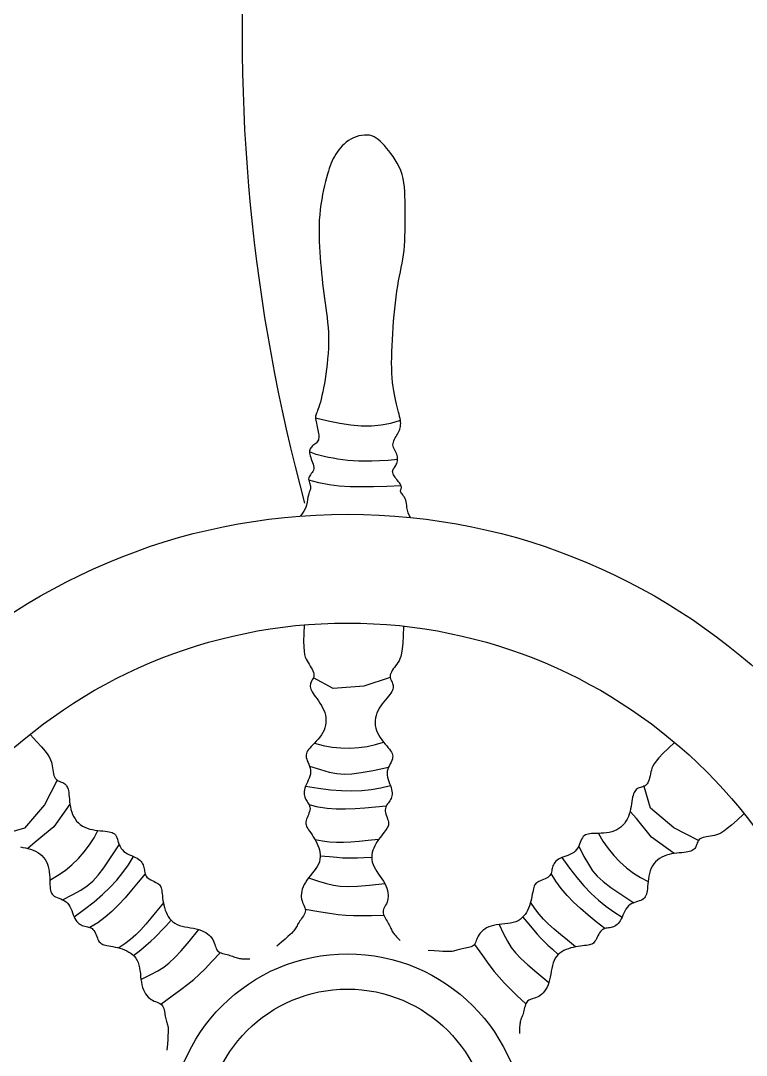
# Model space of a CAD drawing. Header units: inches. Extents: x 7.5 to 50, y 15.4 to 40.2.
# Drawn here: x 9.3074 to 9.3796, y 21.7646 to 21.8676 of the extents above; entities that cross this region are included whole.
import ezdxf

# ---------------------------------------------------------------- set-up
doc = ezdxf.new("R2010")
doc.units = ezdxf.units.IN
doc.header["$MEASUREMENT"] = 0
doc.layers.add('02', color=2, linetype='Continuous')

msp = doc.modelspace()

# ---------------------------------------------------------------- linework, layer by layer
at = {"layer": '02'}
for points in [[(9.346232472727998, 21.8181627391106), (9.346122547094701, 21.8183401115322), (9.345986029640763, 21.81863799358795), (9.345903726802199, 21.81890418323125), (9.345859882929354, 21.81914228785278), (9.34583874213974, 21.81935591484322), (9.345824548783703, 21.81954867162236), (9.345801546745925, 21.81972416556633), (9.345757595770984, 21.81988548294718), (9.345695015317752, 21.82003362541688), (9.345619740472166, 21.82016907347967), (9.345537706087335, 21.8202923076398), (9.345454847249194, 21.82040380841605), (9.34537709881085, 21.82050405631268), (9.345310395625411, 21.82059353183391), (9.345260673011644, 21.82067271549855), (9.345232171514063, 21.82074230297545), (9.34522235677111, 21.82080385053374), (9.345227000345467, 21.82085912965082), (9.345241874032645, 21.82090991176043), (9.345262749162494, 21.82095796831087), (9.345285397530525, 21.82100507076499), (9.345305590466587, 21.82105299055653), (9.345319099766193, 21.82110349914834), (9.345322401770382, 21.82115816370894), (9.345314791700794, 21.82121773422947), (9.345296270255922, 21.82128275640677), (9.345266837202935, 21.8213537760104), (9.345226493240325, 21.8214313387081), (9.345175238600923, 21.82151599022578), (9.34511307351756, 21.82160827628937), (9.345039997990234, 21.82170874261025), (9.344956762664943, 21.82181745777158), (9.344867118443354, 21.82193258188742), (9.34477556617464, 21.8220517979145), (9.344686607173635, 21.82217278882414), (9.344604742056681, 21.82229323760217), (9.344534472138612, 21.82241082720535), (9.3444802982686, 21.82252324060497), (9.344446721528648, 21.82262816077233), (9.344436856261446, 21.82272406583903), (9.34444827031809, 21.82281261444692), (9.344477144810362, 21.82289626041271), (9.344519661082877, 21.8229774575531), (9.344572000247418, 21.82305865967025), (9.344630343648596, 21.8231423205663), (9.344690872398196, 21.82323089404341), (9.344749767608, 21.82332683393285), (9.344803574071257, 21.82343195752143), (9.344850290608584, 21.82354553619476), (9.344888279256402, 21.82366620482313), (9.344915902051135, 21.82379259824771), (9.344931521262033, 21.82392335138244), (9.34493349892552, 21.82405709906849), (9.344920197310849, 21.82419247620525), (9.34488997845444, 21.82432811761934), (9.34484243280719, 21.82446293169884), (9.344782062149598, 21.82459692071385), (9.344714596909462, 21.82473036042317), (9.344645767281754, 21.82486352655648), (9.344581303461446, 21.82499669490168), (9.344526935410677, 21.82513014120301), (9.34448839355725, 21.82526414120472), (9.344471408096133, 21.8253989706656), (9.344480026322408, 21.82553476809077), (9.344511564862906, 21.82567112279609), (9.344561658143057, 21.82580748687284), (9.344625939656972, 21.82594331241231), (9.34470004359725, 21.82607805147669), (9.344779603923662, 21.82621115615726), (9.344860254595979, 21.82634207850166), (9.34493762957397, 21.82647027061572), (9.345007999842046, 21.82659554869421), (9.34507018331903, 21.82671918549128), (9.345123635414048, 21.82684281789367), (9.34516781107056, 21.82696808275902), (9.345202165232031, 21.82709661697405), (9.345226153540416, 21.82723005742552), (9.345239230706348, 21.82737004097104), (9.345240851673289, 21.82751820452646), (9.345230722143306, 21.82767611686101), (9.345209547360419, 21.8278450744048), (9.345178282861589, 21.82802630552866), (9.345137884416609, 21.82822103855975), (9.34508930756244, 21.8284305018689), (9.345033508301704, 21.82865592378327), (9.344971441705702, 21.82889853267367), (9.344904063777058, 21.82915955688183), (9.344832534478037, 21.82944020212123), (9.344758832869111, 21.82974158356334), (9.344685142436056, 21.83006479376596), (9.344613646431817, 21.83041092527234), (9.344546528342171, 21.83078107062571), (9.344485971652894, 21.83117632235477), (9.344434159616931, 21.83159777301731), (9.344393275720059, 21.83204651517114), (9.344364980277597, 21.83252307261242), (9.344348840457378, 21.83302569429467), (9.34434389955829, 21.8335520604243), (9.344349202043368, 21.83409985120776), (9.3443637912115, 21.83466674685148), (9.34438671106006, 21.83525042759099), (9.344417005586429, 21.83584857363272), (9.34445371832232, 21.83645886516857), (9.34449605205561, 21.83707841405081), (9.344543845201834, 21.83770205861325), (9.34459709450136, 21.83832406877733), (9.344655797393052, 21.8389387144936), (9.344719950617282, 21.83954026574171), (9.344789551612912, 21.840122992414), (9.344864597585975, 21.84068116450468), (9.34494508527684, 21.84120905194974), (9.345030603739424, 21.84170306186676), (9.345119109186335, 21.84216815020151), (9.345208149212404, 21.84261141005224), (9.345295271878122, 21.84303993451719), (9.34537802477832, 21.84346081670916), (9.34545395620632, 21.84388114974096), (9.345520613524123, 21.84430802672538), (9.345575544792219, 21.84474854076067), (9.34561704336199, 21.84520798058035), (9.345646384912534, 21.8456844173135), (9.345665590413837, 21.84617411770993), (9.345676680603056, 21.84667334853399), (9.345681677148669, 21.84717837652094), (9.34568260032217, 21.84768546842057), (9.345681471792041, 21.8481908909827), (9.345680312295435, 21.84869091097168), (9.345680101118042, 21.84918228296116), (9.345677648712872, 21.84966371296574), (9.34566872384864, 21.85013439483843), (9.345649095294057, 21.85059352240311), (9.345614532050668, 21.85104028952734), (9.345560802188693, 21.85147389003502), (9.345483675175338, 21.85189351777914), (9.345378919313653, 21.85229836661271), (9.345243849134995, 21.85268767650374), (9.345081961988463, 21.85306087208406), (9.344898301218628, 21.85341742405686), (9.344697910402893, 21.85375680318354), (9.344485831954508, 21.85407848019637), (9.344267109916537, 21.85438192582766), (9.34404678693506, 21.85466661082425), (9.34382990658748, 21.85493200593297), (9.343620168319895, 21.8551773916926), (9.343415898312806, 21.85540128788231), (9.343214078848241, 21.8556020240732), (9.34301169267389, 21.85577792985092), (9.34280572183895, 21.85592733480113), (9.342593149091108, 21.85604856850947), (9.342370956712394, 21.8561399605616), (9.342136127450495, 21.85619984054316), (9.34188683381769, 21.8562271712373), (9.341626010877071, 21.85622344836262), (9.341357782990663, 21.85619080082066), (9.341086275684638, 21.85613135755663), (9.340815613786681, 21.85604724748661), (9.340549922124474, 21.8559405995267), (9.340293325991361, 21.85581354259299), (9.340049949982195, 21.85566820563069), (9.33982309819664, 21.85550669930777), (9.339612787631332, 21.85533106144536), (9.339418215020551, 21.85514331161645), (9.339238575934424, 21.8549454694377), (9.339073066641568, 21.85473955446756), (9.338920883643432, 21.85452758629359), (9.338781222742973, 21.85431158450334), (9.33865327997598, 21.85409356868437), (9.338536066743536, 21.85387449403894), (9.33842785590793, 21.85365105821362), (9.338326734998255, 21.85341889449879), (9.338230791776432, 21.85317363617029), (9.338138114004387, 21.85291091651849), (9.338046789444043, 21.85262636880467), (9.337954905857323, 21.85231562631922), (9.337860551238983, 21.85197432232341), (9.337762586814343, 21.85159940932605), (9.337662969292133, 21.851193116666), (9.337564429310142, 21.85075899288601), (9.337469696807666, 21.85030058654335), (9.337381502655326, 21.84982144620987), (9.337302577025248, 21.84932512041375), (9.337235650322391, 21.84881515772683), (9.337183452951713, 21.8482951067064), (9.337147964672177, 21.8477681744345), (9.337128163357256, 21.84723620220863), (9.337122276234432, 21.84670068985103), (9.33712853029835, 21.84616313716939), (9.337145152543663, 21.84562504401507), (9.337170370663507, 21.84508791019577), (9.337202411419703, 21.84455323554827), (9.33723950203973, 21.84402251988028), (9.337280165213151, 21.84349701307034), (9.337324105245052, 21.84297696509126), (9.337371322601093, 21.84246237592848), (9.337421817048444, 21.84195324562567), (9.337475588587104, 21.84144957415371), (9.337532636984243, 21.84095136154171), (9.33759296247269, 21.84045860778966), (9.337656565285279, 21.83997131291213), (9.337723012822671, 21.83948909013376), (9.337790144183664, 21.83901000560687), (9.337855365634887, 21.83853173870845), (9.337916084374292, 21.83805196881546), (9.33796970690134, 21.83756837530488), (9.338013639715491, 21.83707863755368), (9.338045289549036, 21.83658043492429), (9.338062062901436, 21.83607144679369), (9.338062095032065, 21.83555053531851), (9.338046433445989, 21.83502129367222), (9.338016854175358, 21.83448849777884), (9.337975133252321, 21.83395692360606), (9.33792304694186, 21.83343134709245), (9.337862370810463, 21.83291654416204), (9.337794880890279, 21.83241729078251), (9.33772235367912, 21.83193836286333), (9.337646428071885, 21.83148403607735), (9.337568196509956, 21.83105658477249), (9.337488615461616, 21.8306577830455), (9.337408640463828, 21.83028940496403), (9.337329227519213, 21.82995322458115), (9.337251332397564, 21.82965101599363), (9.337175911101504, 21.82938455326909), (9.337103919633655, 21.82915561047518), (9.337036335649891, 21.82896448371427), (9.336974225281729, 21.82880555714033), (9.336918676313935, 21.8286717369712), (9.336870776298447, 21.82855592939556), (9.336831613485693, 21.82845104061668), (9.336802275427608, 21.82834997683782), (9.336783849908961, 21.82824564424769), (9.33677742494735, 21.82813094903501), (9.336783543736665, 21.82800047976449), (9.336800569244652, 21.82785555444676), (9.33682632054667, 21.82769917342481), (9.336858616252421, 21.82753433704162), (9.336895274971603, 21.82736404568383), (9.336934115313916, 21.82719129967987), (9.33697295588906, 21.82701909940184), (9.337009615306734, 21.82685044519273), (9.33704200344625, 21.82668792818109), (9.33706839200574, 21.82653250249238), (9.337087144651441, 21.82638471300849), (9.337096624118267, 21.82624510461134), (9.337095193606793, 21.8261142222265), (9.337081216317593, 21.82599261072134), (9.337053055451243, 21.82588081497776), (9.337009073742657, 21.82577937990678), (9.336948543828903, 21.82568839606498), (9.336874375394537, 21.82560613683851), (9.336790387327774, 21.82553042127362), (9.336700398516832, 21.82545906843112), (9.33660822808276, 21.82538989737183), (9.336517694448112, 21.8253207271711), (9.336432617199598, 21.82524937686063), (9.336356814992605, 21.82517366550125), (9.336293515325515, 21.82509168472567), (9.336243582465677, 21.82500261638157), (9.336207288824944, 21.82490591488855), (9.33618490681517, 21.82480103465165), (9.336176708848207, 21.82468743009046), (9.3361829680344, 21.82456455561002), (9.336203956552772, 21.82443186564448), (9.336239947280838, 21.82428881458433), (9.336290212390004, 21.82413544755506), (9.33635002355556, 21.82397417241842), (9.33641365244518, 21.82380798771297), (9.336475370260878, 21.82363989202091), (9.336529448437496, 21.82347288389534), (9.336570158642708, 21.82330996187481), (9.336591772311358, 21.82315412454151), (9.33658856064546, 21.823008370434), (9.33655697763431, 21.82287478970208), (9.336502207019358, 21.82275183875132), (9.336431614863677, 21.82263706558403), (9.336352566764681, 21.82252801818792), (9.336272428785442, 21.82242224457983), (9.336198566989033, 21.82231729274751), (9.336138347438528, 21.82221071067867), (9.336099135964169, 21.82210004639015), (9.33608607090543, 21.82198361983425), (9.33609537784475, 21.82186283887965), (9.336121055572285, 21.82173988334504), (9.336157101714043, 21.82161693307823), (9.336197515060185, 21.82149616788335), (9.336236293236716, 21.82137976762275), (9.336267434568136, 21.82126991210058), (9.336284937611772, 21.82116878115009), (9.336284356932147, 21.82107711153473), (9.336267475313498, 21.82098986759335), (9.336237631780087, 21.82090057060956), (9.336198165589003, 21.82080274186698), (9.33615241576451, 21.82068990262011), (9.336103722029357, 21.82055557416712), (9.336055423407807, 21.82039327776253), (9.33601085915695, 21.82019653470449), (9.335970550118937, 21.81996141150845), (9.335923744407474, 21.8196941558355), (9.335856871721326, 21.81940356054944), (9.335756361759259, 21.81909841854318), (9.335608644220038, 21.8187875227242), (9.335400148802428, 21.81847966597085), (9.335232497700481, 21.81830420187286)], [(9.336780484342007, 21.82806571439975), (9.338016980369567, 21.82777302197898), (9.339178384789257, 21.82754078016402), (9.340276120272456, 21.82737663683034), (9.341321609024881, 21.82728823991162), (9.34232627395074, 21.82728323731241), (9.343301536790086, 21.82736927690818), (9.34425882044713, 21.82755400664715), (9.345209547360419, 21.8278450744048)], [(9.344931521262033, 21.82392335138244), (9.343986082398324, 21.82384064558679), (9.343142658979623, 21.82378665441608), (9.342388202012508, 21.82375854667877), (9.341709662503554, 21.82375349113969), (9.34109399169217, 21.82376865660732), (9.34052814081776, 21.82380121184648), (9.339999061119734, 21.82384832565109), (9.339493703371836, 21.82390716681508), (9.339001827216698, 21.8239753476602), (9.3385244240472, 21.82405225470681), (9.338065293193786, 21.82413771798853), (9.337628234219729, 21.82423156758265), (9.337217046921133, 21.82433363352281), (9.336835530628441, 21.82444374588628), (9.336487484672098, 21.82456173472125), (9.336176708848207, 21.82468743009046)], [(9.345281553729428, 21.82131826620859), (9.343847890426396, 21.82126198561415), (9.34253769581671, 21.82122038148479), (9.341330006062044, 21.82120388019499), (9.340203856625585, 21.82122290810472), (9.339138283436178, 21.82128789157392), (9.338112322189836, 21.82140925694799), (9.337105008349745, 21.82159743060144), (9.33609537784475, 21.82186283887965)], [(9.335624613375394, 21.80748677667831), (9.335593833397134, 21.80657913800056), (9.335586726940228, 21.80585508190521), (9.33560130563098, 21.80528828860512), (9.335635580862863, 21.80485243825493), (9.335687563796519, 21.80452121108207), (9.33575526605825, 21.80426828727028), (9.33583669904153, 21.80406734700333), (9.335929873906998, 21.80389207047953), (9.33603231007698, 21.80372072281276), (9.336139557459383, 21.80354990880839), (9.336246674223794, 21.80338081817278), (9.336348718074142, 21.80321464065597), (9.336440746714352, 21.80305256596436), (9.336517818314015, 21.80289578381886), (9.336574990809886, 21.80274548395497), (9.336607321673064, 21.80260285609362), (9.336611638586028, 21.80246868517967), (9.336591845653011, 21.80234213706823), (9.336553616491138, 21.80222197282379), (9.336502624717532, 21.80210695351085), (9.33644454394932, 21.80199584022299), (9.336385048036455, 21.80188739402471), (9.336329810363232, 21.80178037598049), (9.336284504779606, 21.80167354718393), (9.336253964849739, 21.80156562312292), (9.336239664857267, 21.80145513702261), (9.336242239964186, 21.80134057657521), (9.336262324401169, 21.80122042944382), (9.33630055263172, 21.80109318329156), (9.336357559352173, 21.80095732579608), (9.336433979258864, 21.80081134460594), (9.336530446582465, 21.80065372741334), (9.336646601832463, 21.80048335536518), (9.336778107373966, 21.8003006835144), (9.336919630686744, 21.80010656041228), (9.337065840181886, 21.7999018346101), (9.33721140310633, 21.79968735465915), (9.337350987871169, 21.79946396908159), (9.337479262189, 21.79923252645782), (9.337590894005253, 21.79899387529546), (9.337681274437337, 21.79874899923121), (9.337748687756239, 21.79849942203979), (9.337792142103417, 21.79824680258131), (9.337810644921838, 21.79799279973046), (9.337803204120128, 21.79773907233281), (9.337768827141254, 21.79748727926304), (9.337706522126673, 21.79723907933764), (9.337615296752183, 21.79699613144582), (9.337495353580444, 21.79675995282847), (9.337351674255906, 21.7965314943223), (9.337190435542716, 21.79631156515931), (9.33701781443785, 21.79610097455694), (9.336839987239792, 21.79590053174721), (9.336663131178348, 21.79571104596213), (9.336493422319172, 21.79553332643369), (9.336337037892072, 21.7953681823648), (9.336199255003585, 21.7952157895135), (9.336081754690959, 21.79507378950908), (9.335985318333833, 21.79493919049234), (9.335910727079018, 21.79480900061859), (9.335858763004644, 21.79468022801408), (9.335830207257523, 21.79454988084868), (9.335825841217293, 21.79441496723408), (9.335846446729256, 21.79427249532561), (9.335891398643135, 21.79412011899073), (9.33595444685313, 21.79395807494544), (9.336027934490694, 21.79378724563245), (9.336104205152942, 21.79360851349444), (9.336175601971327, 21.79342276095955), (9.336234468542962, 21.79323087048503), (9.33627314823213, 21.79303372451356), (9.336283984170286, 21.79283220545873), (9.336261798436745, 21.79262733522879), (9.336211329367934, 21.79242069339049), (9.336139793316825, 21.79221399901977), (9.336054406869216, 21.79200897111983), (9.33596238707657, 21.79180732873753), (9.335870950291856, 21.79161079090515), (9.335787313100873, 21.79142107665499), (9.335718692555083, 21.79123990503391), (9.335670809769063, 21.79106860578137), (9.335643404670982, 21.79090695142182), (9.33563472218345, 21.79075432521601), (9.335643006996243, 21.79061011041009), (9.335666503333478, 21.79047369023571), (9.335703456350593, 21.79034444792448), (9.335752110504536, 21.79022176675168), (9.335810710485084, 21.79010502994894), (9.33587709748651, 21.78999338256214), (9.33594749802257, 21.78988501679229), (9.33601773557718, 21.78977788668377), (9.336083633401422, 21.78966994625186), (9.33614101451355, 21.78955914949726), (9.336185702164649, 21.7894434504498), (9.336213519372969, 21.78932080312476), (9.336220289855255, 21.78918916155195), (9.336203423603429, 21.78904733231426), (9.336166680366723, 21.78889753238142), (9.33611540686804, 21.78874283124711), (9.336054949830277, 21.78858629844868), (9.335990655976339, 21.78843100352348), (9.335927872029124, 21.78828001596518), (9.335871944944365, 21.78813640532568), (9.335828221212132, 21.78800324112778), (9.335801113438784, 21.78788243101113), (9.335791297531678, 21.78777123517026), (9.3357985150488, 21.78766575194565), (9.335822507082476, 21.78756207967778), (9.33586301565635, 21.78745631666349), (9.33591978209558, 21.78734456125782), (9.33599254795815, 21.78722291177215), (9.336081054569213, 21.78708746654699), (9.336184433703302, 21.78693528346154), (9.3362993770698, 21.7867672586373), (9.336421966128974, 21.78658524776362), (9.336548282573922, 21.78639110650071), (9.336674408330573, 21.78618669055246), (9.336796424859195, 21.78597385559366), (9.336910414085715, 21.78575445729908), (9.3370124574704, 21.78553035134352), (9.33709890772122, 21.78530317106303), (9.337167201605617, 21.78507366043883), (9.337215046905904, 21.78484234102613), (9.337240151637225, 21.78460973445286), (9.337240223349063, 21.78437636231789), (9.337212969823732, 21.78414274622006), (9.337156098843543, 21.78390940777278), (9.337067318423642, 21.78367686857488), (9.336945961737065, 21.78344554086758), (9.336797864451064, 21.78321539953428), (9.336630487856446, 21.78298631011527), (9.336451293244018, 21.78275813812176), (9.336267741671755, 21.78253074907949), (9.336087294896124, 21.78230400852878), (9.335917413742273, 21.78207778199536), (9.335765559501006, 21.7818519349759), (9.335637803697018, 21.78162661023922), (9.335534657859235, 21.7814030592937), (9.335455243284805, 21.78118281086169), (9.335398681969373, 21.78096739366553), (9.335364094977258, 21.78075833645668), (9.335350604536934, 21.78055716794294), (9.335357331712721, 21.78036541684666), (9.335383398500262, 21.78018461191929), (9.33542709475848, 21.78001574584884), (9.33548338436055, 21.77985766736052), (9.335546399974255, 21.77970868911613), (9.335610274267374, 21.77956712380652), (9.335669139442025, 21.77943128412259), (9.335717128165989, 21.7792994827261), (9.335748372641383, 21.77917003233703), (9.33575700576882, 21.77904124561716), (9.335738918087436, 21.77891178645329), (9.335697032553135, 21.77878172358866), (9.335636030924498, 21.77865147691879), (9.335560594494446, 21.7785214663974), (9.33547540432307, 21.77839211194911), (9.335385142168953, 21.77826383348398), (9.335294489325015, 21.77813705094119), (9.33520812731701, 21.77801218424535), (9.335129664321421, 21.77788963364689), (9.335058417911632, 21.77776972061216), (9.334992631846099, 21.77765274696245), (9.334930551047428, 21.77753901450448), (9.334870419041245, 21.77742882503041), (9.334810480750157, 21.77732248034696), (9.33474898016545, 21.77722028227542), (9.334684161744072, 21.77712253260794), (9.334612510907455, 21.77702749704728), (9.334523480194612, 21.77692529688026), (9.33440476264338, 21.77680401733338), (9.334244052222921, 21.7766517435895), (9.334029042436732, 21.77645656086057), (9.333747426555483, 21.77620655432944), (9.333386898548333, 21.77588980920806), (9.332935151453121, 21.77549441069383)], [(9.345515906387, 21.80729905809236), (9.345486161573781, 21.80639138489747), (9.345445023891507, 21.80566846345861), (9.345392724308176, 21.80510389994848), (9.345329494024618, 21.80467130056892), (9.345255563776, 21.80434427149263), (9.345171165228813, 21.80409641892144), (9.345076528652562, 21.80390134902806), (9.34497188594657, 21.80373266799976), (9.344858263893975, 21.80356852396759), (9.344739876962258, 21.80340523288138), (9.344621735434039, 21.80324365264929), (9.344508849359109, 21.80308464115038), (9.344406229485749, 21.80292905629282), (9.34431888609658, 21.80277775595565), (9.344251829474224, 21.8026315980325), (9.344210069901301, 21.80249144044607), (9.344196825795798, 21.80235785502843), (9.344208145556031, 21.80223026958371), (9.344238285948514, 21.80210782581086), (9.344281503274097, 21.80198966546701), (9.344332053833632, 21.80187493028021), (9.344384194160803, 21.8017627619785), (9.34443218078929, 21.80165230230447), (9.344470270252778, 21.80154269300071), (9.344493553782804, 21.80143297439751), (9.344500462566494, 21.80132178119053), (9.344490262488826, 21.80120764667769), (9.344462219900443, 21.80108910415689), (9.344415600919156, 21.80096468691151), (9.344349671429946, 21.80083292825399), (9.344263697783454, 21.80069236148226), (9.344156945864661, 21.80054151987967), (9.344029700425445, 21.80037926309993), (9.343886319589792, 21.8002057563073), (9.343732180115758, 21.80002149097815), (9.343572658994226, 21.79982695860341), (9.343413132983251, 21.79962265070314), (9.343258978840886, 21.79940905873915), (9.343115573325186, 21.79918667424605), (9.342988293427034, 21.79895598871477), (9.342881802977054, 21.79871767655383), (9.342797915260299, 21.79847314394389), (9.34273773086722, 21.79822397992499), (9.342702350388272, 21.79797177360994), (9.342692874413906, 21.79771811408242), (9.342710403301744, 21.79746459038248), (9.34275603787507, 21.79721279163747), (9.342830878258674, 21.79696430690198), (9.342934823636888, 21.79672066355958), (9.343062966638236, 21.79648314216426), (9.343209198019458, 21.79625296155533), (9.343367408770128, 21.79603134061578), (9.343531489646985, 21.79581949817035), (9.343695331872432, 21.79561865307293), (9.34385282597038, 21.79543002419192), (9.343997863163231, 21.79525483036665), (9.344125189394681, 21.79509359843465), (9.344232970424919, 21.79494408727002), (9.344320227201088, 21.79480336368685), (9.344385980903162, 21.7946684945429), (9.344429252478285, 21.79453654666683), (9.34444906264077, 21.79440458691639), (9.34444443233776, 21.79426968212025), (9.344414382749228, 21.79412889910706), (9.344359381166278, 21.79397985534994), (9.344285679557352, 21.79382237071074), (9.344200976467683, 21.79365681568121), (9.344112969976841, 21.79348356073857), (9.344029359095721, 21.79330297637458), (9.343957841671063, 21.7931154330519), (9.34390611648093, 21.79292130127684), (9.343881881837724, 21.79272095154116), (9.343890372007145, 21.79251505852987), (9.343926964835255, 21.79230551394827), (9.343984574587076, 21.79209451368039), (9.344056114596306, 21.79188425365388), (9.344134499127968, 21.79167692978186), (9.344212641748591, 21.79147473796289), (9.344283456490366, 21.79127987411008), (9.344339857152654, 21.79109453412199), (9.344376223669379, 21.79092042588415), (9.344392800279884, 21.7907573051281), (9.34439129735808, 21.79060443954328), (9.344373425045042, 21.79046109683365), (9.344340894180341, 21.79032654468862), (9.344295414672224, 21.79020005078306), (9.3442386968946, 21.79008088285006), (9.344172451454206, 21.78996830853536), (9.34409877522382, 21.78986133103277), (9.344021312934338, 21.78975789520442), (9.343944095582692, 21.78965568141681), (9.343871154398649, 21.78955237003644), (9.34380652061197, 21.78944564140071), (9.343754225918083, 21.78933317587613), (9.34371830084826, 21.78921265381465), (9.343702777097924, 21.78908175555367), (9.34371015876065, 21.78893911786978), (9.343736842316567, 21.78878720319441), (9.3437776978081, 21.78862943038363), (9.343827594113527, 21.7884692182644), (9.343881401275276, 21.7883099856928), (9.343933988637282, 21.78815515151033), (9.343980226009144, 21.78800813458762), (9.344014982734798, 21.78787235373708), (9.344033983112304, 21.78775000631246), (9.344036370790555, 21.78763840361459), (9.344022143208413, 21.78753363538377), (9.343991298968895, 21.78743179143309), (9.343943835743694, 21.78732896151738), (9.343879751437335, 21.78722123540607), (9.343799044420003, 21.78710470291222), (9.34370171236339, 21.78697545376159), (9.343588426285415, 21.78683049456701), (9.343462546397923, 21.78667049909669), (9.343328106026156, 21.78649705788954), (9.343189138495354, 21.78631176154264), (9.343049677130757, 21.78611620059488), (9.342913754791944, 21.78591196562881), (9.342785405036985, 21.7857006472124), (9.342668660958289, 21.78548383591366), (9.342567270663558, 21.78526291847189), (9.34248384115751, 21.78503846648633), (9.342420693994491, 21.78481084769843), (9.342380151660173, 21.78458042987874), (9.342364535476072, 21.78434758079781), (9.34237616769503, 21.78411266821164), (9.342417370104222, 21.78387605987624), (9.342490464257999, 21.78363812357671), (9.342596143060355, 21.7833992262105), (9.34272858225274, 21.78315973145906), (9.342880327762096, 21.78292000210164), (9.34304392621386, 21.7826804009757), (9.343211924000634, 21.78244129084593), (9.343376867282196, 21.78220303454979), (9.343531302683978, 21.78196599489562), (9.343667776365756, 21.78173053467723), (9.343780239853068, 21.78149720072648), (9.343868266367345, 21.78126727585292), (9.34393283403012, 21.78104222686049), (9.343974921195759, 21.78082352061134), (9.343995506218626, 21.78061262390944), (9.343995567453085, 21.78041100355873), (9.34397608278784, 21.78022012640682), (9.343938030810087, 21.78004145925767), (9.343883183826684, 21.77987587876229), (9.34381648972164, 21.7797219006981), (9.343743690797119, 21.77957745067503), (9.343670528889625, 21.77944045431756), (9.343602746534152, 21.77930883722107), (9.343546085334374, 21.7791805249955), (9.343506287592454, 21.77905344323623), (9.343489095377727, 21.77892551755318), (9.34349851989652, 21.77879514110933), (9.343531648903145, 21.77866257716338), (9.343583839754565, 21.77852855652706), (9.343650448876424, 21.77839381002665), (9.343726833625688, 21.77825906845934), (9.34380835089366, 21.77812506266597), (9.343890357571645, 21.77799252344372), (9.343968210783778, 21.77786218160433), (9.344038336579679, 21.77773467686453), (9.34410143764223, 21.77761028451747), (9.34415928604546, 21.77748918874673), (9.344213653397738, 21.77737157375046), (9.344266312238751, 21.7772576236977), (9.34431903394404, 21.77714752278658), (9.34437359082046, 21.77704145521526), (9.344431754476382, 21.77693960516732), (9.344495206880374, 21.77684171714024), (9.34456526934634, 21.77674577691611), (9.344643173548384, 21.77664933056182), (9.34473015046212, 21.77654992417335), (9.34482743152882, 21.77644510386123), (9.34493624818976, 21.77633241567779), (9.345057831886216, 21.77620940571902), (9.345193413826628, 21.77607362009545)], [(9.344208145556031, 21.80223026958371), (9.341576263583256, 21.80138570685191), (9.338540547336443, 21.8011380422187), (9.33656772835645, 21.80222037432501)], [(9.308398214210747, 21.79653828095721), (9.309019003338172, 21.79587542637561), (9.309501097113817, 21.79533515498876), (9.309863322456359, 21.79489896693227), (9.310124505818813, 21.79454836237088), (9.310303473887025, 21.79426484142565), (9.31041905311401, 21.79402990424675), (9.310490070418446, 21.79382505098435), (9.310535352253346, 21.79363178177406), (9.310571076855986, 21.79343537164929), (9.310602828902184, 21.79323619521998), (9.310633544386356, 21.79303840197932), (9.310666160234241, 21.79284614143504), (9.310703611974596, 21.79266356308032), (9.310748836300327, 21.79249481642288), (9.310804769438683, 21.79234405095591), (9.310874347384079, 21.79221541618714), (9.31095944162923, 21.79211159199728), (9.311057662400408, 21.79202937978804), (9.311165555655016, 21.79196411139234), (9.311279666884793, 21.79191111862853), (9.31139654158148, 21.7918657332713), (9.311512725469647, 21.79182328715357), (9.311624763808204, 21.79177911207913), (9.311729202554552, 21.79172853986635), (9.311823249370782, 21.79166742097838), (9.311906759901895, 21.79159368070501), (9.311980252661733, 21.7915057629372), (9.312044245931311, 21.79140211165319), (9.31209925752598, 21.79128117074394), (9.312145805959581, 21.79114138417314), (9.312184409047468, 21.7909811958754), (9.312215585070653, 21.79079904975621), (9.312240341720162, 21.79059434071784), (9.312261644094242, 21.79037026730035), (9.312282946235491, 21.79013097904059), (9.312307703117831, 21.78988062544628), (9.31233936855103, 21.7896233560106), (9.312381397509007, 21.78936332025584), (9.312437244034363, 21.78910466768972), (9.312510362868188, 21.78885154781998), (9.31260357475373, 21.7886077355444), (9.312717167935325, 21.78837550733548), (9.312850796659468, 21.78815676502669), (9.313004115871145, 21.78795341046604), (9.313176779584019, 21.78776734551608), (9.313368442743077, 21.78760047201028), (9.313578759827642, 21.78745469182574), (9.313807385317041, 21.78733190678137), (9.31405316763091, 21.78723312545586), (9.314311731415792, 21.78715578320513), (9.314577894792883, 21.78709642214486), (9.31484647634904, 21.787051584318), (9.315112294438286, 21.78701781185479), (9.315370167181818, 21.78699164679816), (9.315614913166492, 21.78696963126382), (9.315841350746332, 21.78694830730925), (9.316045392113729, 21.78692433231587), (9.316227325047358, 21.78689482464066), (9.316388531629919, 21.78685701796454), (9.316530393478452, 21.78680814595388), (9.316654292209996, 21.78674544223137), (9.316761609674423, 21.78666614049249), (9.3168537277216, 21.7865674743745), (9.3169320282014, 21.78644667755831), (9.316998526030211, 21.78630239565351), (9.317057769554658, 21.78613892227546), (9.317114940420716, 21.78596196298273), (9.317175220274358, 21.78577722337756), (9.317243790761559, 21.78559040900397), (9.317325833528294, 21.78540722546419), (9.317426530220537, 21.78523337830226), (9.317551062251432, 21.7850745731204), (9.317702654092564, 21.78493498823915), (9.317876699655308, 21.78481269298315), (9.31806663544382, 21.78470422942443), (9.318265898195087, 21.78460613964959), (9.318467924646093, 21.78451496573067), (9.318666151068165, 21.78442724973971), (9.318854014198287, 21.78433953376331), (9.319024950540616, 21.78424835988805), (9.319173778682007, 21.78415096176574), (9.319300843910305, 21.78404733938184), (9.319407873363225, 21.78393818433066), (9.319496594411312, 21.78382418819198), (9.319568734425111, 21.78370604254557), (9.319626020076676, 21.7835844389712), (9.319670179202213, 21.78346006904864), (9.319702938473775, 21.78333362434311), (9.319726486266582, 21.78320588291641), (9.319744852180584, 21.78307796858386), (9.319762527286066, 21.78295109159914), (9.319784002420484, 21.78282646225959), (9.31981376795563, 21.78270529083344), (9.31985631496179, 21.78258878760349), (9.319916134276419, 21.78247816283798), (9.31999771627131, 21.7823746268197), (9.320103796008034, 21.78227898639413), (9.320230084047644, 21.78219043471578), (9.320370535408138, 21.78210776151642), (9.320519104641853, 21.78202975652781), (9.320669746301128, 21.78195520948172), (9.320816415636791, 21.78188291012444), (9.32095306696835, 21.78181164814411), (9.321073655313803, 21.78174021331612), (9.321173603222697, 21.78166713599891), (9.321254206630393, 21.78158990920307), (9.32131822853814, 21.78150576658042), (9.321368432878508, 21.78141194176821), (9.321407583118408, 21.7813056684328), (9.321438442491917, 21.78118418022601), (9.321463774931608, 21.7810447107851), (9.321486343671559, 21.78088449377643), (9.321508739884003, 21.78070188666712), (9.321532863234161, 21.78049974225829), (9.32156044109258, 21.78028203716637), (9.321593200596972, 21.78005274800777), (9.321632868885054, 21.77981585138438), (9.32168117332737, 21.77957532394172), (9.321739841061635, 21.77933514226712), (9.321810599225564, 21.77909928300611), (9.321895117680533, 21.7788713769634), (9.32199483555275, 21.77865367179871), (9.322111134692086, 21.77844806937461), (9.32224539671558, 21.77825647152455), (9.322399003705932, 21.77808078012564), (9.322573337280183, 21.7779228970259), (9.32276977905537, 21.77778472407332), (9.322989710881366, 21.77766816314503), (9.323233363027676, 21.77757396344638), (9.323496359908013, 21.77749826362666), (9.32377317458856, 21.77743604972162), (9.324058279669835, 21.77738230772335), (9.32434614845085, 21.77733202368214), (9.324631253532125, 21.77728018360464), (9.324908068212672, 21.77722177349748), (9.32517106509301, 21.77715177938186), (9.325415580808176, 21.77706631110883), (9.32564040650147, 21.77696597380524), (9.325845196419387, 21.77685249641323), (9.32602960527408, 21.77672760790407), (9.326193287544875, 21.77659303720535), (9.326335897711097, 21.77645051327378), (9.326457090717732, 21.77630176506606), (9.326556520578443, 21.77614852153889), (9.326634821058242, 21.77599265571295), (9.326696540038093, 21.77583661696659), (9.326747205150305, 21.77568299875671), (9.326792342863037, 21.77553439449654), (9.3268374808086, 21.77539339768661), (9.326888145687981, 21.77526260174015), (9.326949864900662, 21.77514460011404), (9.327028165147631, 21.77504198626517), (9.327127019450991, 21.77495646035201), (9.327244182159184, 21.77488614931023), (9.327375853476106, 21.77482828679164), (9.327518233372821, 21.77478010644806), (9.327667522286056, 21.77473884194584), (9.327819920186876, 21.77470172692225), (9.327971627046345, 21.77466599504366), (9.32811884306836, 21.77462887993276), (9.328258588952004, 21.77458830686479), (9.328391166911452, 21.77454496740499), (9.328517699423237, 21.77450024474198), (9.328639309429555, 21.77445552206442), (9.328757119639768, 21.77441218254641), (9.32887225276324, 21.77437160937658), (9.328985831276505, 21.77433518572904), (9.329098977888926, 21.77430429477787), (9.32921306280884, 21.77427994510177), (9.329330444610669, 21.77426164682507), (9.329453728902145, 21.77424853546214), (9.329585521989493, 21.77423974652735), (9.329728429247616, 21.77423441553507), (9.329885056749909, 21.77423167799967), (9.330058010569765, 21.77423066943553), (9.330249896314918, 21.77423052534247)], [(9.336663131178348, 21.79571104596213), (9.337530471892087, 21.79547645053496), (9.338413153351276, 21.79531607298956), (9.339302248363374, 21.79522825466953), (9.340188830434336, 21.79521133690393), (9.341063972371622, 21.79526366103634), (9.341918747448354, 21.79538356839581), (9.342744228937654, 21.79556940032595), (9.343531489646985, 21.79581949817035)], [(9.372509633465661, 21.79578884213075), (9.371846071253522, 21.79516880941188), (9.371329061263232, 21.79466184939626), (9.370938586578696, 21.79425075729629), (9.370654630050986, 21.79391832836806), (9.370457174531175, 21.79364735785308), (9.370326203103168, 21.79342064097833), (9.370241698618038, 21.79322097299988), (9.370183644159688, 21.79303114915925), (9.370134916198431, 21.79283755477187), (9.370089968009843, 21.79264093563794), (9.370046145790248, 21.79244562758792), (9.37000079643446, 21.79225596649591), (9.369951266371636, 21.79207628822147), (9.36989490249659, 21.79191092865327), (9.369829051471307, 21.79176422360721), (9.36975105972494, 21.7916405089865), (9.369659239002495, 21.79154258335726), (9.36955576021689, 21.79146709606827), (9.369443759364067, 21.79140915923305), (9.369326371741472, 21.79136388490694), (9.369206733577876, 21.79132638520347), (9.369087980403556, 21.79129177216343), (9.368973248447283, 21.79125515790034), (9.368865673006503, 21.79121165449866), (9.368767764228387, 21.79115693565942), (9.368679527235209, 21.79108892165201), (9.368600341533302, 21.79100609437697), (9.368529586629002, 21.79090693576396), (9.368466641330151, 21.79078992768442), (9.368410885375916, 21.790653552068), (9.368361698039799, 21.7904962908007), (9.368318458828135, 21.79031662579761), (9.368280121632843, 21.79011402036955), (9.368243941613464, 21.78989186349751), (9.368206748082294, 21.78965452555818), (9.368165370584457, 21.78940637695738), (9.36811663913074, 21.78915178805725), (9.368057383033438, 21.78889512927814), (9.367984431837677, 21.78864077098221), (9.367894615554242, 21.78839308357525), (9.367785370717748, 21.78815602146748), (9.367656561355098, 21.78793187524676), (9.367508659414007, 21.78772251951992), (9.367342135678037, 21.78752982892289), (9.367157461862071, 21.78735567804794), (9.366955109215333, 21.78720194153099), (9.366735548987045, 21.78707049397887), (9.36649925265926, 21.7869632099984), (9.366247436539261, 21.78688101922413), (9.365984295303925, 21.78682107127057), (9.365714769153847, 21.7867795707654), (9.365443797358303, 21.78675272232173), (9.36517632011789, 21.7867367305818), (9.364917277400373, 21.78672780014418), (9.364671608475028, 21.78672213565111), (9.364444253309621, 21.78671594171571), (9.364239068278103, 21.78670561081632), (9.364055573749347, 21.78668828696497), (9.363892206964074, 21.78666130196613), (9.363747404930173, 21.78662198766794), (9.363619604888363, 21.78656767591853), (9.363507243380873, 21.78649569853693), (9.363408757881253, 21.78640338738584), (9.363322585397391, 21.78628807429883), (9.36324662486556, 21.78614854213917), (9.363176624099715, 21.78598937791791), (9.363107793307854, 21.78581661969034), (9.363035341999485, 21.78563630549721), (9.362954480382605, 21.78545447337925), (9.362860418199553, 21.7852771613772), (9.362748365658327, 21.7851104075609), (9.362613532268433, 21.78496024994198), (9.36245297947432, 21.78483107234312), (9.362271174597545, 21.78472064158374), (9.362074435963287, 21.78462507023611), (9.361869082129552, 21.78454047087249), (9.361661431421517, 21.78446295609425), (9.36145780263002, 21.7843886384591), (9.36126451408024, 21.7843136305684), (9.361087884330182, 21.78423404497986), (9.36093289921525, 21.78414677635843), (9.360799214146091, 21.78405184772524), (9.360685151577918, 21.78395006415045), (9.360589034431605, 21.78384223074787), (9.360509185395195, 21.78372915260221), (9.3604439269239, 21.78361163479818), (9.360391581938593, 21.78349048243505), (9.360350472894488, 21.78336650061207), (9.360318468925534, 21.78324061133859), (9.360291623552321, 21.78311420439528), (9.360265536741345, 21.782988786502), (9.36023580799344, 21.78286586436403), (9.360198037275104, 21.78274694467215), (9.360147824785663, 21.7826335341753), (9.360080769793122, 21.78252713954968), (9.359992472496806, 21.78242926751515), (9.359880257905452, 21.78234090528819), (9.359748351895242, 21.78226096212999), (9.359602705850257, 21.78218782776927), (9.35944927092175, 21.7821198919784), (9.359293998260974, 21.78205554450066), (9.359142839019178, 21.7819931751084), (9.359001744347616, 21.78193117353036), (9.358876665630369, 21.7818679295389), (9.358772072051643, 21.781801671904), (9.358686503763302, 21.7817299854734), (9.358617019415824, 21.78165029410699), (9.358560677194028, 21.78156002169377), (9.35851453528273, 21.78145659210819), (9.358475652099578, 21.7813374291956), (9.358441086062221, 21.78119995684498), (9.358407895588307, 21.78104159893079), (9.358373385895966, 21.78086088912929), (9.358335851733564, 21.78066080046953), (9.358293834184288, 21.78044541576779), (9.358245874796985, 21.7802188178695), (9.358190515120505, 21.77998508959096), (9.358126296936526, 21.77974831379212), (9.358051761328234, 21.77951257328929), (9.357965450077309, 21.77928195091332), (9.357865938958703, 21.77906018065656), (9.35775194158311, 21.77884960102634), (9.35762220578733, 21.77865220170603), (9.35747547987382, 21.77846997234989), (9.35731051144655, 21.77830490264129), (9.357126048807977, 21.77815898224905), (9.356920839794903, 21.77803420084198), (9.356693632476954, 21.77793254808891), (9.356444246876045, 21.77785478687398), (9.356176791754542, 21.77779677298637), (9.35589644805993, 21.77775313543058), (9.355608396274029, 21.77771850321111), (9.355317817577152, 21.77768750531792), (9.355029892451121, 21.77765477077006), (9.354749802076249, 21.77761492857204), (9.354482726934357, 21.77756260772836), (9.354233061471014, 21.77749361607963), (9.354002051795824, 21.77740847688361), (9.35379015798214, 21.77730889223418), (9.353597840103312, 21.7771965642543), (9.353425557767032, 21.77707319503785), (9.353273770813821, 21.77694048667869), (9.353142939317031, 21.77680014128524), (9.353033522884353, 21.77665386096593), (9.352945014410643, 21.77650355675102), (9.352873038775279, 21.77635197554734), (9.352812254144801, 21.77620207319811), (9.352757318220092, 21.77605680554658), (9.352702888934864, 21.77591912840686), (9.35264362445566, 21.77579199765129), (9.352574182483359, 21.77567836909399), (9.352489221184506, 21.77558119860729), (9.352384889540254, 21.77550244714909), (9.352263303748323, 21.77544009628142), (9.352128070821045, 21.775391132681), (9.351982797770752, 21.77535254305364), (9.351831092075436, 21.77532131407603), (9.351676560514598, 21.77529443246855), (9.3515228103334, 21.77526888489334), (9.351373449009834, 21.77524165804167), (9.351231311024158, 21.77521048332816), (9.351096140961154, 21.77517607092992), (9.35096691040787, 21.7751398757329), (9.350842591417013, 21.77510335263757), (9.350722156041293, 21.77506795651531), (9.350604576333417, 21.77503514228116), (9.350488823880433, 21.77500636480651), (9.350373870735048, 21.77498307899183), (9.350256005809634, 21.77496654340317), (9.35012078498955, 21.77495723128337), (9.349951081485479, 21.77495541958448), (9.349729768275274, 21.77496138522944), (9.34943971833679, 21.7749754051412), (9.349063804647876, 21.77499775627181), (9.348584899953558, 21.77502871554422), (9.347985877697347, 21.77506855989592)], [(9.336175601971327, 21.79342276095955), (9.337261605816884, 21.79307377627371), (9.33813374167773, 21.79282303092729), (9.338884045877485, 21.79266912119889), (9.339604554506941, 21.79261064335257), (9.34038730388972, 21.79264619368147), (9.341324330349444, 21.7927743684351), (9.342507669976904, 21.7929937639066), (9.344029359095721, 21.79330297637458)], [(9.311057662400408, 21.79202937978804), (9.309793836944728, 21.78957116219059), (9.307822386543258, 21.78724946120307), (9.305662068580268, 21.786619791944)], [(9.335787313100873, 21.79142107665499), (9.337068883045568, 21.7912177803311), (9.338249248028724, 21.79107330936782), (9.33934638164471, 21.79098825167708), (9.34037825702223, 21.7909631951126), (9.341362847522824, 21.79099872758631), (9.342318126275195, 21.79109543695191), (9.343262066640882, 21.79125391112135), (9.344212641748591, 21.79147473796289)], [(9.374862195500164, 21.78600245643717), (9.37240397794637, 21.78726628198016), (9.370082276915191, 21.78923773226521), (9.369452607627018, 21.79139805027186)], [(9.31233936855103, 21.7896233560106), (9.31072157695423, 21.78736554829189), (9.30886609483975, 21.78585644332012), (9.308164989617644, 21.78522456726311)], [(9.34380652061197, 21.78944564140071), (9.342721205246626, 21.78933893484024), (9.341690338258623, 21.78924095305516), (9.340704856947987, 21.7891646043801), (9.339755697450592, 21.7891227971642), (9.338833796600802, 21.78912843972754), (9.337930091465815, 21.78919444041927), (9.337035518414332, 21.78933370755946), (9.33614101451355, 21.78955914949726)], [(9.379371096654786, 21.78866190472869), (9.378708242014973, 21.78804111557216), (9.378167970613568, 21.787559021651), (9.377731782658948, 21.78719679633756), (9.377381178126662, 21.78693561298966), (9.377097656992255, 21.78675664497965), (9.376862719929768, 21.78664106567991), (9.376657866681917, 21.78657004844823), (9.37646459745708, 21.78652476665699), (9.37626818734686, 21.78648904208345), (9.376069010975762, 21.78645729005181), (9.375871217618688, 21.78642657432025), (9.375678957016198, 21.78639395864699), (9.375496378676026, 21.78635650677567), (9.3753276321059, 21.78631128244994), (9.375176866580723, 21.78625534941344), (9.375048231841056, 21.78618577140984), (9.374944407534777, 21.78610067732476), (9.374862195500164, 21.78600245643717), (9.374796927017151, 21.78589456318256), (9.374743934296994, 21.78578045199644), (9.374698548852457, 21.7856635772852), (9.374656102894797, 21.78554739346979), (9.374611927703945, 21.78543535498572), (9.37456135549116, 21.78533091625392), (9.374500236748709, 21.78523686958321), (9.374426496257065, 21.78515335892113), (9.37433857870753, 21.78507986610308), (9.374234927394419, 21.78501587294992), (9.37411398631054, 21.7849608613116), (9.373974199914365, 21.78491431299441), (9.373814011500208, 21.78487570986287), (9.37363186552654, 21.78484453372327), (9.373427156400858, 21.78481977705921), (9.373203082983373, 21.78479847480154), (9.372963794781818, 21.78477717252932), (9.372713441071092, 21.78475241580706), (9.372456171591757, 21.78472075022834), (9.372196135851546, 21.78467872134312), (9.371937483358188, 21.784622874745), (9.371684363386585, 21.78454975599849), (9.371440551285623, 21.78445654398198), (9.371208322974844, 21.78434295085859), (9.370989580680607, 21.78420932204714), (9.37078622616361, 21.78405600301009), (9.370600161184548, 21.7838833392099), (9.370433287736951, 21.78369167606539), (9.370287507581516, 21.78348135905359), (9.37016472247894, 21.78325273360785), (9.370065941051571, 21.78300695120667), (9.369988598902701, 21.78274838746544), (9.369929237798779, 21.78248222401559), (9.369884399971916, 21.78221364247398), (9.369850627421393, 21.7819478244866), (9.36982446237932, 21.78168995168486), (9.369802446844979, 21.78144520570019), (9.36978112305048, 21.781218768164), (9.369757148013441, 21.78101472679661), (9.369727640221818, 21.78083279373201), (9.369689833647563, 21.78067158722221), (9.369640961564137, 21.78052972546099), (9.369578257943495, 21.78040582670034), (9.369498956059097, 21.7802985091777), (9.369400290115728, 21.78020639108687), (9.369279493154018, 21.78012809067983), (9.369135211263774, 21.78006159288012), (9.368971737842067, 21.78000234934112), (9.368794778636648, 21.77994517846052), (9.36861003892961, 21.77988489857777), (9.368423224701537, 21.77981632809057), (9.368240041234522, 21.77973428533839), (9.368066194043486, 21.77963358870435), (9.367907388876183, 21.77950905655704), (9.367767803878515, 21.77935746475956), (9.367645508651613, 21.77918341922592), (9.367537044961928, 21.7789934833501), (9.367438955274402, 21.77879422055518), (9.367347781355484, 21.77859219423514), (9.367260065437286, 21.77839396779851), (9.367172349519088, 21.77820610465384), (9.36708117560017, 21.7780351682242), (9.366983777419655, 21.77788634012646), (9.366880154977544, 21.77775927491272), (9.366771000013678, 21.77765224538704), (9.366657003802239, 21.7775635243244), (9.366538858315899, 21.77749138448522), (9.366417254596008, 21.77743409868814), (9.366292884615241, 21.77738993967902), (9.366166440113439, 21.77735718027649), (9.36603869851212, 21.77733363264375), (9.365910784150465, 21.77731526664244), (9.365783907282157, 21.77729759150785), (9.365659277928053, 21.77727611648985), (9.365538106574668, 21.77724635083829), (9.365421603242858, 21.77720380380303), (9.365310978419139, 21.77714398461936), (9.365207442590027, 21.77706240253716), (9.365111802048041, 21.77695632281499), (9.365023250267832, 21.77683003471717), (9.364940577228545, 21.77668958344399), (9.364862572210832, 21.77654101428303), (9.364788025193839, 21.77639037246369), (9.364715725691049, 21.77624370324444), (9.364644463914438, 21.77610705188378), (9.364573028911828, 21.77598646359653), (9.364499951754688, 21.77588651554212), (9.364422724856986, 21.77580591226539), (9.364338582190676, 21.77574189025578), (9.36424475749488, 21.77569168594452), (9.36413848404306, 21.77565253582103), (9.36401699580717, 21.77562167633111), (9.36387752652633, 21.77559634390597), (9.363717309474005, 21.77557377503505), (9.363534702262832, 21.77555137888081), (9.36333255799952, 21.7755272555161), (9.36311485273297, 21.77549967771589), (9.362885563676237, 21.77546691825516), (9.362648667111053, 21.77542724993797), (9.362408139551981, 21.77537894552476), (9.362167957979246, 21.7753202778196), (9.361932098674579, 21.77524951959746), (9.36170419263187, 21.7751650012007), (9.36148648759815, 21.77506528332848), (9.361280885101287, 21.77494898418914), (9.36108928713481, 21.77481472203468), (9.360913595692246, 21.77466111510254), (9.360755712767123, 21.77448678163015), (9.360617539654477, 21.77429033985496), (9.360500978813498, 21.77407040804352), (9.360406779027535, 21.77382675586811), (9.360331079266025, 21.77356375895867), (9.360268865288226, 21.77328694436543), (9.360215123319058, 21.77300183916774), (9.36016483935061, 21.77271397043038), (9.360112999142139, 21.77242886523269), (9.360054589151396, 21.77215205063946), (9.35998459513764, 21.77188905373001), (9.359899126733644, 21.77164453795664), (9.359798789531915, 21.77141971237976), (9.35968531206715, 21.77121492244729), (9.359560423572539, 21.77103051360715), (9.359425852815612, 21.7708668313218), (9.359283329029559, 21.77072422102462), (9.359134580749078, 21.7706030281635), (9.35898133720736, 21.77050359820092), (9.358825471294104, 21.77042529782299), (9.358669432620509, 21.77036357869762), (9.358515814454286, 21.77031291376003), (9.358367210295974, 21.77026777588723), (9.358226213413282, 21.77022263802898), (9.35809541730675, 21.77017197307683), (9.357977415709748, 21.77011025395147), (9.357874801889984, 21.77003195357353), (9.35778927597682, 21.76993309935748), (9.357718965080558, 21.76981593666384), (9.357661102474658, 21.76968426537602), (9.357612922131075, 21.76954188539199), (9.3575716575561, 21.76939259655152), (9.357534542488857, 21.76924019875256), (9.357498810668467, 21.76908849187854), (9.357461695601224, 21.76894127578377), (9.35742112253326, 21.76880152992923), (9.35737778297159, 21.76866895204254), (9.357333060395895, 21.76854241941434), (9.3572883378202, 21.76842080936436), (9.35724499825853, 21.76830299918326), (9.357204424957736, 21.76818786616165), (9.357168001397504, 21.76807428760473), (9.357137110359027, 21.76796114083223), (9.357112760697483, 21.76784705594142), (9.357094462537198, 21.76772967424146), (9.357081351145162, 21.76760638986267), (9.357072562254025, 21.76747459694995), (9.357067231130777, 21.76733168961906), (9.3570644937409, 21.76717506200036), (9.357063485118552, 21.76700210822415), (9.357063340996383, 21.76681022242079)], [(9.372456171591757, 21.78472075022834), (9.37019836394581, 21.78633854178148), (9.368689259090452, 21.78819402407058), (9.368057383033438, 21.78889512927814)], [(9.310332318809806, 21.78208446161549), (9.311111505185245, 21.78253188018531), (9.311849059346123, 21.78304262614362), (9.312539841555981, 21.78360921440723), (9.313178712311192, 21.7842241598784), (9.313760532340957, 21.78487997744484), (9.31428016237448, 21.78556918202336), (9.314732462675302, 21.78628428853077), (9.315112294438286, 21.78701781185479)], [(9.364917277400373, 21.78672780014418), (9.36536469594109, 21.78594861355047), (9.365875441855742, 21.78521105949145), (9.3664420301048, 21.78452027736891), (9.36705697564873, 21.78388140657004), (9.367712792982338, 21.78329958648207), (9.368401997764586, 21.7827799565213), (9.369117104257448, 21.78232765606041), (9.369850627421393, 21.7819478244866)], [(9.311605645385562, 21.78012166471414), (9.312620335533275, 21.78064281588846), (9.313414332498787, 21.78108220532264), (9.314053708263664, 21.78150391988417), (9.314604534809469, 21.78197204639688), (9.315132884350596, 21.78255067171373), (9.315704828868611, 21.78330388270221), (9.316386440345077, 21.7842957661716), (9.317243790761559, 21.78559040900397)], [(9.343049677130757, 21.78611620059488), (9.342012882274567, 21.78600456799283), (9.341102491640477, 21.78591280547804), (9.340290661710306, 21.78584628395871), (9.339549549897193, 21.78581037434302), (9.338851312450124, 21.78581044753916), (9.33816810654941, 21.7858518744553), (9.33747208914253, 21.78594002599963), (9.3367354167113, 21.78608027308034)], [(9.362954480382605, 21.78545447337925), (9.363475631498723, 21.78443978331885), (9.363915021107523, 21.78364578641155), (9.364336735610841, 21.78300641063212), (9.364804862109004, 21.78245558395535), (9.365383487469508, 21.78192723438512), (9.366136698327018, 21.7813552898962), (9.367128581781863, 21.78067367846339), (9.368423224701537, 21.77981632809057)], [(9.307405593381255, 21.78537393235562), (9.307653741952954, 21.78533255495964), (9.307908330853088, 21.78528382338951), (9.308164989617644, 21.78522456726311), (9.30841934778261, 21.78515161624197), (9.308667035349636, 21.78506179995853), (9.308904097457408, 21.78495255500562), (9.309128243518053, 21.78482374578849), (9.309337599244891, 21.78467584364368), (9.30953028988558, 21.78450931998047), (9.309704440687774, 21.78432464612084), (9.309858177364795, 21.784122293445), (9.309989624931468, 21.78390273331858), (9.310096908868282, 21.78366643709266), (9.310179099482475, 21.78341462085624), (9.31023904755245, 21.78315147969366), (9.310280547984867, 21.78288195338352), (9.31030739661771, 21.78261098173349), (9.310323388357638, 21.78234350455129), (9.310332318809806, 21.78208446161549), (9.310337983113705, 21.78183879274835), (9.310344177107318, 21.78161143771391), (9.310354508035807, 21.78140625256598), (9.310371831799849, 21.78122275808088), (9.310398816871448, 21.78105939132471), (9.310438131256952, 21.78091458933446), (9.310492442962705, 21.78078678913258), (9.310564420227884, 21.78067442775606), (9.310656731524496, 21.78057594225644), (9.310772044626056, 21.78048976965616), (9.310911576771169, 21.78041380913889), (9.311070740963324, 21.7803438084749), (9.311243499205439, 21.78027497756663), (9.311423813267602, 21.78020252634557), (9.311605645385562, 21.78012166471414), (9.311782957562237, 21.78002760260384), (9.311949711334883, 21.77991554990255), (9.31209986893925, 21.77978071655631), (9.312229046407147, 21.77962016387861), (9.31233947728294, 21.77943835897273), (9.312435048674224, 21.77924162030937), (9.312519647921427, 21.77903626643198), (9.312597162830635, 21.77882861582581), (9.312671480276613, 21.77862498699066), (9.31274648829828, 21.77843169842632), (9.312826073770403, 21.77825506866171), (9.312913342420934, 21.77810008354678), (9.313008271199642, 21.77796639840486), (9.31311005474533, 21.777852335924), (9.313217888162463, 21.77775621877769), (9.313330966322674, 21.77767636965397), (9.313448484097599, 21.77761111124088), (9.31356963635887, 21.77755876622647), (9.313693618210955, 21.77751765728423), (9.313819507411672, 21.77748565330072), (9.313945914427741, 21.77745880789841), (9.314071332379235, 21.77743272094191), (9.31419425438623, 21.77740299225221), (9.31431317426729, 21.77736522166484), (9.31442658467683, 21.77731500901533), (9.314532979200585, 21.77724795413921), (9.31463085119146, 21.77715965687199), (9.314719213447525, 21.77704744228064), (9.314799156780346, 21.77691553632864), (9.314872290980993, 21.77676989025455), (9.31494022677186, 21.77661645523873), (9.315004574409677, 21.77646118251975), (9.315066943685515, 21.77631002327795), (9.315128945321767, 21.7761689287228), (9.315192189342334, 21.77604385009287), (9.31525844688992, 21.77593925642683), (9.315330133349626, 21.7758536881967), (9.31540982475969, 21.77578420376191), (9.315500097158356, 21.7757278614237), (9.315603526816695, 21.7756817195415), (9.315722689540117, 21.77564283643111), (9.315860162065356, 21.77560827043741), (9.316018519964992, 21.77557507987618), (9.316199229606418, 21.77554057028571), (9.316399318440808, 21.77550303596323), (9.316614703084333, 21.77546101841396), (9.316841301084487, 21.77541305911397), (9.317075029290272, 21.775357699583), (9.317311805016352, 21.77529348128261), (9.31754754557739, 21.77521894574708), (9.31777816782239, 21.77513263443795), (9.317999938079147, 21.77503312329024), (9.318210517796679, 21.77491912585644), (9.318407917204304, 21.77478939013341), (9.318590146531342, 21.77464266411804), (9.318755216239943, 21.77447769579263), (9.318901136559425, 21.77429323312496), (9.31902591795194, 21.77408802414099), (9.319127570646806, 21.77386081679393), (9.319205331890835, 21.77361143123668), (9.319263345836653, 21.77334397614428), (9.319306983421548, 21.77306363233325), (9.319341615582807, 21.77277558062011), (9.31937261349055, 21.77248500185048), (9.319405348082064, 21.77219707682631), (9.319445190294637, 21.77191698639323), (9.319497511065556, 21.77164991133865), (9.319566502743392, 21.77140024568613), (9.319651641924857, 21.7711692360837), (9.319751226617946, 21.77095734240098), (9.319863554597823, 21.7707650244785), (9.319986923872484, 21.77059274214222), (9.320119632217093, 21.77044095526177), (9.320259977639644, 21.77031012366312), (9.320406257915302, 21.77020070720133), (9.320556561970143, 21.77011219874218), (9.320708143333896, 21.77004022317957), (9.320858045523046, 21.76997943849089), (9.321003313218235, 21.76992450256618), (9.32114099040161, 21.76987007336826), (9.32126812128815, 21.7698108088163), (9.321381749627172, 21.76974136685855), (9.321478920099317, 21.76965640542873), (9.321557671804904, 21.7695520739882), (9.32162002245429, 21.76943048818172), (9.32166898627299, 21.76929525518168), (9.3217075758567, 21.76914998217504), (9.32173880473244, 21.76899827631966), (9.321765686427234, 21.76884374480247), (9.32179123400244, 21.76868999478135), (9.321818460752247, 21.76854063344323), (9.321849635378449, 21.76839849542845), (9.321884047980411, 21.76826332519082), (9.321920243133782, 21.76813409466664), (9.321956766112699, 21.7680097757922), (9.3219921621913, 21.76788934044558), (9.322024976643725, 21.76777176060674), (9.32205375404562, 21.76765600816831), (9.322077039903952, 21.76754105508113), (9.322093575303434, 21.76742319008296), (9.322102887597858, 21.76728796935019), (9.322104699253096, 21.76711826587522), (9.322098733666344, 21.76689695263591), (9.322084713769136, 21.76660690265377), (9.322062362493007, 21.7662309888921), (9.322031403235151, 21.7657520843724), (9.321991558927103, 21.76515306208709)], [(9.31274648829828, 21.77843169842632), (9.313796447166233, 21.77919415290777), (9.314733247780232, 21.77992664065929), (9.315569183132602, 21.78064228640248), (9.316316546914159, 21.78135421484436), (9.316987632350056, 21.78207555069199), (9.317594732665448, 21.7828194186524), (9.31815014108549, 21.78359894341808), (9.318666151068165, 21.78442724973971)], [(9.337240187493144, 21.7844930483781), (9.338158637327133, 21.78440905549466), (9.33887758343014, 21.78434727471282), (9.339457076550453, 21.78430600131939), (9.339957168134852, 21.78428353061569), (9.340437908931627, 21.78427815790307), (9.340959349689065, 21.78428817851196), (9.341581541621117, 21.78431188770006), (9.342364535476072, 21.78434758079781)], [(9.36126451408024, 21.7843136305684), (9.362026968547134, 21.78326367165679), (9.362759456313206, 21.78232687111555), (9.36347510204184, 21.78149093563221), (9.364187030629246, 21.78074357186521), (9.364908366273148, 21.78007248651662), (9.365652234335421, 21.77946538625944), (9.366431759013786, 21.77890997779574), (9.367260065437286, 21.77839396779851)], [(9.31981376795563, 21.78270529083344), (9.319121786900787, 21.7818624039293), (9.318462137640445, 21.78106418738859), (9.317819283618583, 21.78031336006203), (9.317177688744842, 21.77961264081492), (9.3165218164632, 21.77896474848345), (9.315836130916132, 21.77837240194746), (9.315105095547615, 21.77783832005768), (9.31431317426729, 21.77736522166484)], [(9.365538106574668, 21.77724635083829), (9.36469521959777, 21.77793833186403), (9.363897003042503, 21.77859798124079), (9.363146175672291, 21.77924083523354), (9.362445456483393, 21.77988243015094), (9.361797564239232, 21.78053830227251), (9.361205217703237, 21.78122398787779), (9.360671135638832, 21.7819550232463), (9.360198037275104, 21.78274694467215)], [(9.336087294896124, 21.78230400852878), (9.337065300014793, 21.78196816263623), (9.337856939104377, 21.78172123229266), (9.338551045902996, 21.78155649710349), (9.339236454148768, 21.78146723668866), (9.340001997579812, 21.78144673062449), (9.340936509701415, 21.78148825854547), (9.342128824717356, 21.78158510002792), (9.343667776365756, 21.78173053467723)], [(9.321632868885054, 21.77981585138438), (9.320978680434628, 21.77900379055897), (9.320399822709142, 21.77829516119633), (9.3198728103144, 21.7776740730416), (9.319374156924887, 21.7771246358108), (9.318880376913576, 21.77663095921995), (9.31836798418778, 21.77617715297053), (9.317813492887645, 21.77574732680765), (9.317193417153312, 21.77532559043281)], [(9.362648667111053, 21.77542724993797), (9.361836606212883, 21.77608143843205), (9.361127976835697, 21.77666029599747), (9.360506888753726, 21.77718730850862), (9.359957451508372, 21.77768596188358), (9.359463774873866, 21.77817974199676), (9.359009968624441, 21.77869213473711), (9.35858014253433, 21.77924662600814), (9.35815840614493, 21.77986670169881)], [(9.335748372641383, 21.77917003233703), (9.337106776698484, 21.77894735959959), (9.338172950358121, 21.77878122224607), (9.339038419811978, 21.77866485692463), (9.339794711717396, 21.77859150032706), (9.340533352731718, 21.77855438910152), (9.341345869046627, 21.77854675991072), (9.342323787319465, 21.77856184941735), (9.343558633974745, 21.77859289429868)], [(9.357392995660184, 21.77838743749559), (9.357983045787542, 21.77767860350392), (9.358447731747283, 21.77712654624444), (9.358828310663803, 21.77668759787881), (9.359166039661496, 21.77631809056872), (9.359502175631924, 21.77597435649037), (9.359877975699483, 21.77561272777636), (9.360334696755736, 21.77518953658834), (9.360913595692246, 21.77466111510254)], [(9.318672681269227, 21.77456017994806), (9.31938151530455, 21.77515023007542), (9.319933572593136, 21.77561491610792), (9.320372520987867, 21.77599549506809), (9.32074202834162, 21.77633322400758), (9.321085762274443, 21.7766693599489), (9.321447391104876, 21.77704515992915), (9.321870582220136, 21.77750188097085), (9.322399003705932, 21.77808078012564)], [(9.355029892451121, 21.77765477077006), (9.35548396761994, 21.77672573773558), (9.355869134929954, 21.77599135822053), (9.356243457221417, 21.77538406526688), (9.356664997334583, 21.77483629185841), (9.357191818342535, 21.77428047099344), (9.357881982852696, 21.77364903567028), (9.35879355417098, 21.77287441891637), (9.35998459513764, 21.77188905373001)], [(9.319405348082064, 21.77219707682631), (9.32033438100013, 21.77265115205334), (9.321068760515182, 21.77303631931969), (9.321676053614347, 21.7734106415384), (9.322223827051921, 21.77383218165156), (9.322779647815032, 21.7743590025722), (9.323411083123638, 21.77504916722788), (9.324185699964865, 21.77596073851706), (9.32517106509301, 21.77715177938186)], [(9.352574182483359, 21.77567836909399), (9.35337726589757, 21.77456037896005), (9.35401368750724, 21.77368900356775), (9.354543384206472, 21.77299474151474), (9.355026292423709, 21.77240809141328), (9.355522348820223, 21.77185955183192), (9.356091490057288, 21.7712796213829), (9.356793652563347, 21.77059879862023), (9.357688772999673, 21.76974758217072)], [(9.321381749627172, 21.76974136685855), (9.322499739979385, 21.7705444502), (9.323371115182518, 21.77118087188243), (9.324065377279176, 21.771710568538), (9.324652027380644, 21.77219347674069), (9.325200567063867, 21.77268953312265), (9.325780497440128, 21.77325867427241), (9.326461320319204, 21.77396083680757), (9.327312536579548, 21.77485595734576)]]:
    msp.add_lwpolyline(points, dxfattribs=at)
for radius in [0.06137185799310904, 0.05054468000910903, 0.01762420640910904, 0.01411268922510904]:
    msp.add_circle((9.33994646723847, 21.75711365158455), radius, dxfattribs=at)
msp.add_arc((9.507488529705434, 21.86622735893722), 0.1780239719404009, 156.4318218140428, 195.1914577341587, dxfattribs=at)

doc.saveas('drawing.dxf')
